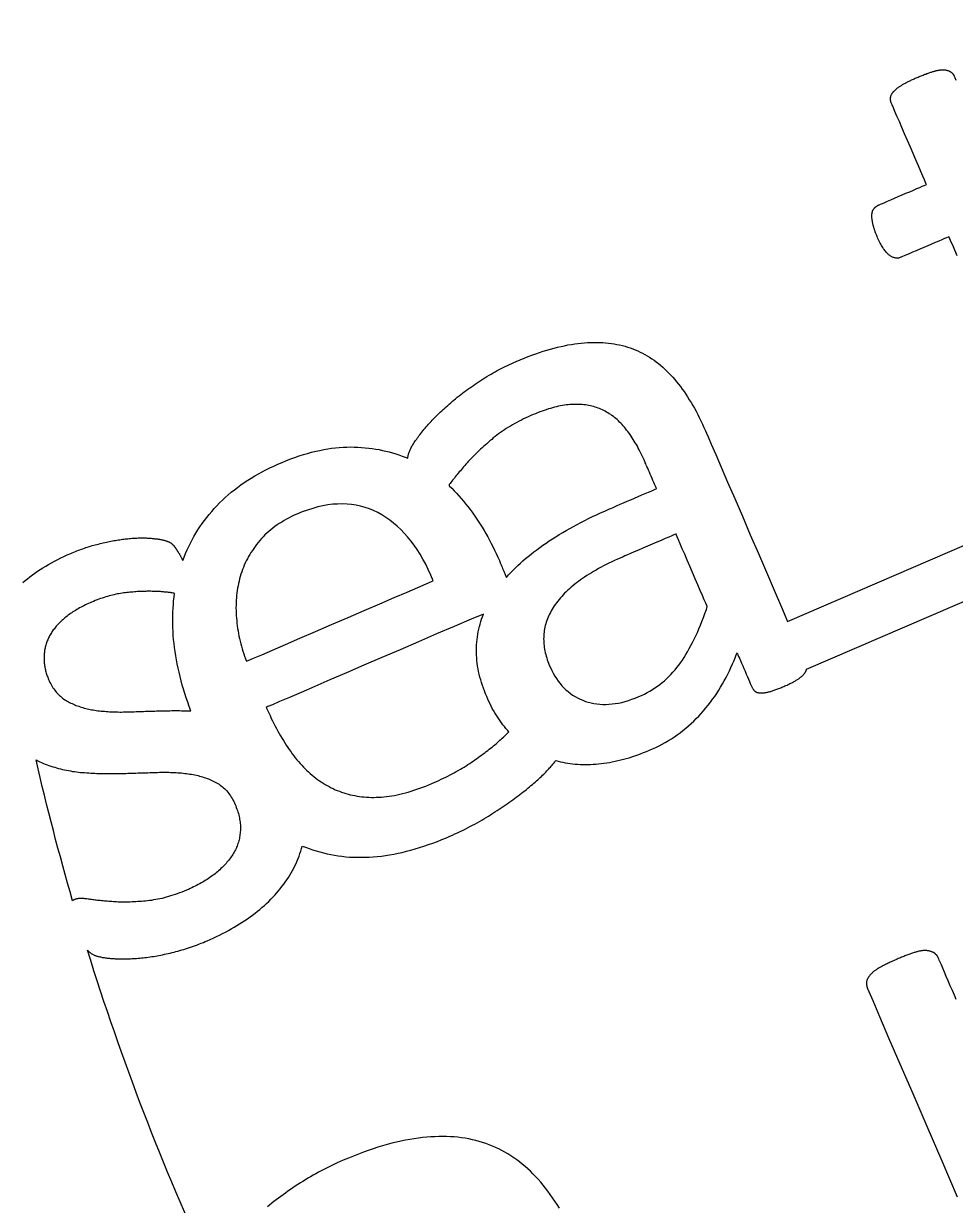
# Model space of a CAD drawing. Header units: millimetres. Extents: x 47 to 159, y 49 to 299.
# Drawn here: x 84.68 to 94.85, y 238.28 to 251.17 of the extents above; entities that cross this region are included whole.
import ezdxf

# ---------------------------------------------------------------- set-up
doc = ezdxf.new("R2010")
doc.units = ezdxf.units.MM

# ---------------------------------------------------------------- blocks, each defined once
blk = doc.blocks.new('angel 01')
for points in [[(-10.791, 249.609, 0.135734), (-52.014, 225.207, 0.13103), (-57.97, 215.669, 0.288509), (-57.025, 211.107, 0.16256), (-53.173, 209.4, 0.102544), (-42.01, 210.994, 0.114246), (-42.156, 197.425, 0.200233), (-30.308, 175.62, 0.04769), (-21.444, 171.117, 0.009521)], [(-35.942, 188.766, -0.032696), (-37.285, 192.26), (-37.282, 192.257), (-37.276, 192.251), (-37.27, 192.246), (-37.264, 192.24), (-37.257, 192.235), (-37.251, 192.231), (-37.245, 192.226), (-37.238, 192.222), (-37.232, 192.218), (-37.225, 192.214), (-37.218, 192.211), (-37.212, 192.207), (-37.205, 192.205), (-37.198, 192.202), (-37.191, 192.199), (-37.184, 192.197), (-37.176, 192.195), (-37.169, 192.193), (-37.16, 192.191), (-37.152, 192.189), (-37.143, 192.187), (-37.134, 192.185), (-37.124, 192.183), (-37.114, 192.181), (-37.104, 192.18), (-37.093, 192.178), (-37.082, 192.177), (-37.071, 192.175), (-37.059, 192.174), (-37.047, 192.173), (-37.035, 192.172), (-37.022, 192.171), (-37.009, 192.17), (-36.996, 192.169), (-36.982, 192.168), (-36.968, 192.167), (-36.954, 192.167), (-36.94, 192.166), (-36.925, 192.166), (-36.91, 192.166), (-36.895, 192.166), (-36.88, 192.166), (-36.864, 192.166), (-36.849, 192.167), (-36.833, 192.167), (-36.816, 192.168), (-36.8, 192.169), (-36.783, 192.17), (-36.766, 192.171), (-36.749, 192.172), (-36.731, 192.174), (-36.713, 192.175), (-36.695, 192.177), (-36.677, 192.179), (-36.659, 192.181), (-36.64, 192.183), (-36.622, 192.186), (-36.603, 192.188), (-36.584, 192.191), (-36.564, 192.194), (-36.545, 192.197), (-36.525, 192.201), (-36.506, 192.205), (-36.486, 192.208), (-36.466, 192.212), (-36.445, 192.217), (-36.425, 192.221), (-36.404, 192.225), (-36.384, 192.23), (-36.363, 192.235), (-36.341, 192.24), (-36.32, 192.246), (-36.299, 192.252), (-36.278, 192.257), (-36.257, 192.264), (-36.235, 192.27), (-36.214, 192.277), (-36.193, 192.283), (-36.172, 192.29), (-36.15, 192.298), (-36.129, 192.305), (-36.107, 192.313), (-36.086, 192.321), (-36.064, 192.329), (-36.043, 192.338), (-36.021, 192.346), (-36, 192.355), (-35.978, 192.364), (-35.948, 192.377), (-35.913, 192.393), (-35.879, 192.409), (-35.845, 192.425), (-35.812, 192.442), (-35.78, 192.458), (-35.748, 192.476), (-35.716, 192.493), (-35.686, 192.511), (-35.655, 192.529), (-35.625, 192.548), (-35.596, 192.566), (-35.567, 192.586), (-35.539, 192.605), (-35.511, 192.625), (-35.483, 192.645), (-35.457, 192.665), (-35.43, 192.686), (-35.405, 192.707), (-35.379, 192.729), (-35.355, 192.75), (-35.331, 192.772), (-35.308, 192.794), (-35.285, 192.817), (-35.263, 192.839), (-35.242, 192.862), (-35.221, 192.885), (-35.201, 192.909), (-35.181, 192.932), (-35.163, 192.956), (-35.144, 192.98), (-35.127, 193.005), (-35.11, 193.03), (-35.093, 193.054), (-35.078, 193.08), (-35.063, 193.105), (-35.048, 193.131), (-35.034, 193.157), (-35.021, 193.183), (-35.009, 193.209), (-34.997, 193.235), (-34.986, 193.262), (-34.976, 193.289), (-34.967, 193.316), (-34.958, 193.343), (-34.95, 193.37), (-34.942, 193.398), (-34.906, 193.384), (-34.867, 193.37), (-34.829, 193.356), (-34.79, 193.344), (-34.751, 193.333), (-34.711, 193.322), (-34.671, 193.313), (-34.631, 193.305), (-34.59, 193.297), (-34.55, 193.291), (-34.508, 193.286), (-34.467, 193.281), (-34.425, 193.278), (-34.383, 193.276), (-34.34, 193.275), (-34.297, 193.275), (-34.254, 193.275), (-34.21, 193.277), (-34.167, 193.28), (-34.122, 193.284), (-34.078, 193.289), (-34.033, 193.295), (-33.988, 193.302), (-33.942, 193.31), (-33.896, 193.319), (-33.85, 193.329), (-33.803, 193.341), (-33.756, 193.353), (-33.709, 193.366), (-33.661, 193.381), (-33.613, 193.396), (-33.565, 193.413), (-33.516, 193.43), (-33.467, 193.449), (-33.417, 193.468), (-33.368, 193.489), (-33.332, 193.504), (-33.303, 193.517), (-33.275, 193.53), (-33.247, 193.543), (-33.219, 193.556), (-33.192, 193.569), (-33.165, 193.582), (-33.138, 193.596), (-33.111, 193.61), (-33.085, 193.624), (-33.059, 193.638), (-33.033, 193.652), (-33.008, 193.666), (-32.983, 193.68), (-32.958, 193.695), (-32.934, 193.71), (-32.909, 193.725), (-32.885, 193.74), (-32.862, 193.755), (-32.838, 193.77), (-32.815, 193.785), (-32.793, 193.8), (-32.77, 193.815), (-32.748, 193.83), (-32.727, 193.845), (-32.705, 193.86), (-32.685, 193.874), (-32.664, 193.889), (-32.644, 193.903), (-32.624, 193.918), (-32.605, 193.932), (-32.586, 193.946), (-32.567, 193.96), (-32.548, 193.975), (-32.53, 193.988), (-32.513, 194.002), (-32.495, 194.016), (-32.479, 194.03), (-32.462, 194.043), (-32.446, 194.057), (-32.43, 194.07), (-32.415, 194.083), (-32.4, 194.096), (-32.385, 194.109), (-32.371, 194.122), (-32.357, 194.134), (-32.344, 194.146), (-32.331, 194.158), (-32.319, 194.17), (-32.306, 194.182), (-32.295, 194.194), (-32.283, 194.205), (-32.272, 194.217), (-32.262, 194.228), (-32.251, 194.239), (-32.242, 194.25), (-32.232, 194.26), (-32.223, 194.271), (-32.215, 194.28), (-32.207, 194.29), (-32.2, 194.299), (-32.193, 194.307), (-32.186, 194.315), (-32.18, 194.323), (-32.174, 194.33), (-32.149, 194.324), (-32.123, 194.317), (-32.097, 194.312), (-32.071, 194.307), (-32.044, 194.302), (-32.017, 194.299), (-31.99, 194.295), (-31.963, 194.293), (-31.936, 194.291), (-31.908, 194.289), (-31.88, 194.288), (-31.852, 194.288), (-31.823, 194.288), (-31.795, 194.289), (-31.766, 194.29), (-31.737, 194.292), (-31.707, 194.295), (-31.678, 194.298), (-31.648, 194.302), (-31.618, 194.306), (-31.588, 194.311), (-31.558, 194.317), (-31.527, 194.323), (-31.497, 194.33), (-31.466, 194.337), (-31.436, 194.345), (-31.405, 194.353), (-31.374, 194.362), (-31.343, 194.372), (-31.312, 194.382), (-31.28, 194.393), (-31.249, 194.405), (-31.217, 194.417), (-31.185, 194.43), (-31.153, 194.443), (-31.119, 194.458), (-31.083, 194.475), (-31.047, 194.492), (-31.013, 194.51), (-30.979, 194.529), (-30.945, 194.549), (-30.912, 194.569), (-30.88, 194.59), (-30.848, 194.612), (-30.817, 194.635), (-30.786, 194.659), (-30.756, 194.683), (-30.726, 194.708), (-30.697, 194.734), (-30.669, 194.761), (-30.641, 194.788), (-30.614, 194.816), (-30.587, 194.845), (-30.561, 194.875), (-30.536, 194.905), (-30.511, 194.936), (-30.487, 194.967), (-30.463, 194.999), (-30.44, 195.031), (-30.418, 195.064), (-30.396, 195.098), (-30.375, 195.132), (-30.355, 195.167), (-30.335, 195.202), (-30.316, 195.237), (-30.297, 195.274), (-30.279, 195.311), (-30.262, 195.348), (-30.245, 195.386), (-30.229, 195.424), (-30.214, 195.463), (-30.199, 195.503), (-30.196, 195.508), (-30.192, 195.5), (-30.186, 195.486), (-30.179, 195.468), (-30.169, 195.447), (-30.159, 195.422), (-30.147, 195.394), (-30.134, 195.365), (-30.121, 195.335), (-30.108, 195.305), (-30.095, 195.275), (-30.083, 195.246), (-30.071, 195.219), (-30.061, 195.194), (-30.052, 195.173), (-30.044, 195.156), (-30.039, 195.144), (-30.036, 195.137), (-30.035, 195.134), (-30.032, 195.129), (-30.03, 195.124), (-30.027, 195.119), (-30.024, 195.114), (-30.021, 195.11), (-30.018, 195.106), (-30.015, 195.102), (-30.012, 195.098), (-30.009, 195.095), (-30.005, 195.092), (-30.002, 195.089), (-29.998, 195.086), (-29.995, 195.083), (-29.991, 195.081), (-29.987, 195.079), (-29.983, 195.077), (-29.979, 195.075), (-29.974, 195.074), (-29.97, 195.073), (-29.965, 195.072), (-29.961, 195.071), (-29.956, 195.07), (-29.951, 195.069), (-29.945, 195.069), (-29.94, 195.069), (-29.934, 195.068), (-29.928, 195.068), (-29.922, 195.069), (-29.916, 195.069), (-29.91, 195.07), (-29.903, 195.07), (-29.897, 195.071), (-29.89, 195.072), (-29.883, 195.073), (-29.875, 195.075), (-29.868, 195.076), (-29.86, 195.078), (-29.852, 195.08), (-29.844, 195.082), (-29.836, 195.084), (-29.828, 195.086), (-29.819, 195.089), (-29.81, 195.092), (-29.801, 195.095), (-29.792, 195.098), (-29.782, 195.101), (-29.772, 195.105), (-29.762, 195.108), (-29.752, 195.112), (-29.741, 195.116), (-29.73, 195.121), (-29.719, 195.125), (-29.708, 195.13), (-29.697, 195.134), (-29.685, 195.139), (-29.673, 195.145), (-29.662, 195.15), (-29.65, 195.155), (-29.639, 195.16), (-29.629, 195.165), (-29.619, 195.17), (-29.609, 195.175), (-29.599, 195.179), (-29.59, 195.184), (-29.581, 195.189), (-29.573, 195.193), (-29.565, 195.198), (-29.557, 195.202), (-29.55, 195.207), (-29.543, 195.211), (-29.536, 195.215), (-29.53, 195.219), (-29.524, 195.223), (-29.518, 195.227), (-29.512, 195.232), (-29.507, 195.236), (-29.502, 195.24), (-29.497, 195.244), (-29.492, 195.248), (-29.488, 195.252), (-29.483, 195.256), (-29.479, 195.26), (-29.475, 195.265), (-29.471, 195.269), (-29.467, 195.273), (-29.464, 195.277), (-29.46, 195.281), (-29.457, 195.286), (-29.454, 195.29), (-29.451, 195.294), (-29.449, 195.298), (-29.446, 195.303), (-29.444, 195.307), (-29.442, 195.311), (-29.44, 195.316), (-29.439, 195.32), (-29.438, 195.325), (-29.437, 195.328), (-25.67, 196.951)]]:
    blk.add_lwpolyline(points, format="xyb")
for points in [[(-32.134, 189.447), (-32.159, 189.485), (-32.183, 189.523), (-32.209, 189.56), (-32.234, 189.596), (-32.26, 189.631), (-32.286, 189.665), (-32.313, 189.698), (-32.339, 189.73), (-32.367, 189.761), (-32.394, 189.791), (-32.423, 189.82), (-32.451, 189.848), (-32.48, 189.875), (-32.51, 189.901), (-32.54, 189.927), (-32.57, 189.951), (-32.601, 189.974), (-32.633, 189.996), (-32.665, 190.017), (-32.697, 190.037), (-32.73, 190.056), (-32.763, 190.075), (-32.797, 190.092), (-32.831, 190.108), (-32.866, 190.123), (-32.901, 190.138), (-32.936, 190.151), (-32.973, 190.163), (-33.009, 190.174), (-33.047, 190.184), (-33.085, 190.193), (-33.123, 190.201), (-33.162, 190.208), (-33.202, 190.214), (-33.242, 190.219), (-33.283, 190.223), (-33.324, 190.225), (-33.366, 190.227), (-33.408, 190.228), (-33.451, 190.228), (-33.495, 190.226), (-33.539, 190.224), (-33.583, 190.221), (-33.628, 190.216), (-33.674, 190.211), (-33.721, 190.204), (-33.768, 190.196), (-33.816, 190.187), (-33.864, 190.177), (-33.913, 190.166), (-33.963, 190.154), (-34.013, 190.14), (-34.064, 190.126), (-34.116, 190.11), (-34.168, 190.093), (-34.221, 190.075), (-34.274, 190.056), (-34.328, 190.036), (-34.383, 190.015), (-34.438, 189.992), (-34.495, 189.969), (-34.529, 189.954), (-34.559, 189.94), (-34.589, 189.926), (-34.619, 189.912), (-34.648, 189.898), (-34.678, 189.883), (-34.707, 189.868), (-34.736, 189.853), (-34.765, 189.838), (-34.794, 189.822), (-34.822, 189.806), (-34.85, 189.789), (-34.879, 189.773), (-34.907, 189.756), (-34.935, 189.738), (-34.962, 189.721), (-34.99, 189.703), (-35.017, 189.685), (-35.044, 189.666), (-35.071, 189.648), (-35.098, 189.63), (-35.124, 189.611), (-35.15, 189.592), (-35.175, 189.574), (-35.2, 189.555), (-35.225, 189.537), (-35.25, 189.518), (-35.274, 189.499), (-35.298, 189.48), (-35.321, 189.461)], [(-27.803, 191.722), (-27.824, 191.771), (-27.846, 191.822), (-27.868, 191.874), (-27.89, 191.925), (-27.912, 191.975), (-27.932, 192.022), (-27.95, 192.064), (-27.966, 192.101), (-27.979, 192.131), (-27.989, 192.153), (-27.994, 192.166), (-27.996, 192.17), (-27.998, 192.174), (-28, 192.179), (-28.002, 192.183), (-28.005, 192.187), (-28.007, 192.191), (-28.009, 192.195), (-28.012, 192.199), (-28.015, 192.202), (-28.017, 192.206), (-28.02, 192.209), (-28.023, 192.212), (-28.026, 192.215), (-28.029, 192.218), (-28.032, 192.221), (-28.035, 192.224), (-28.038, 192.227), (-28.042, 192.229), (-28.045, 192.231), (-28.049, 192.234), (-28.052, 192.236), (-28.056, 192.238), (-28.06, 192.24), (-28.064, 192.241), (-28.069, 192.243), (-28.073, 192.245), (-28.077, 192.246), (-28.082, 192.248), (-28.087, 192.249), (-28.092, 192.251), (-28.097, 192.252), (-28.102, 192.253), (-28.107, 192.254), (-28.112, 192.255), (-28.118, 192.255), (-28.124, 192.256), (-28.13, 192.257), (-28.136, 192.257), (-28.142, 192.257), (-28.148, 192.257), (-28.155, 192.257), (-28.161, 192.257), (-28.168, 192.256), (-28.175, 192.255), (-28.182, 192.255), (-28.19, 192.253), (-28.197, 192.252), (-28.205, 192.251), (-28.213, 192.249), (-28.221, 192.247), (-28.229, 192.245), (-28.237, 192.243), (-28.246, 192.24), (-28.254, 192.237), (-28.263, 192.235), (-28.273, 192.232), (-28.282, 192.229), (-28.292, 192.225), (-28.301, 192.222), (-28.311, 192.218), (-28.322, 192.215), (-28.332, 192.211), (-28.343, 192.207), (-28.354, 192.202), (-28.365, 192.198), (-28.376, 192.193), (-28.388, 192.189), (-28.4, 192.184), (-28.412, 192.179), (-28.424, 192.174), (-28.436, 192.169), (-28.449, 192.163), (-28.462, 192.157), (-28.475, 192.152), (-28.488, 192.146), (-28.5, 192.141), (-28.512, 192.135), (-28.524, 192.13), (-28.535, 192.125), (-28.546, 192.119), (-28.557, 192.114), (-28.567, 192.109), (-28.577, 192.104), (-28.587, 192.099), (-28.596, 192.095), (-28.606, 192.09), (-28.614, 192.085), (-28.623, 192.081), (-28.631, 192.076), (-28.639, 192.072), (-28.646, 192.067), (-28.654, 192.063), (-28.661, 192.059), (-28.668, 192.054), (-28.675, 192.05), (-28.682, 192.045), (-28.688, 192.04), (-28.694, 192.036), (-28.7, 192.031), (-28.706, 192.027), (-28.712, 192.022), (-28.717, 192.017), (-28.722, 192.012), (-28.727, 192.008), (-28.732, 192.003), (-28.736, 191.998), (-28.741, 191.993), (-28.745, 191.988), (-28.749, 191.983), (-28.752, 191.979), (-28.756, 191.974), (-28.759, 191.969), (-28.762, 191.965), (-28.765, 191.96), (-28.768, 191.956), (-28.77, 191.951), (-28.772, 191.947), (-28.775, 191.942), (-28.776, 191.938), (-28.778, 191.934), (-28.779, 191.929), (-28.781, 191.925), (-28.782, 191.921), (-28.782, 191.917), (-28.783, 191.913), (-28.783, 191.909), (-28.783, 191.905), (-28.784, 191.901), (-28.783, 191.897), (-28.783, 191.893), (-28.783, 191.889), (-28.783, 191.885), (-28.782, 191.88), (-28.781, 191.876), (-28.78, 191.872), (-28.78, 191.867), (-28.778, 191.863), (-28.777, 191.859), (-28.776, 191.854), (-28.774, 191.85), (-28.773, 191.845), (-28.771, 191.841), (-28.769, 191.836), (-28.759, 191.812), (-28.715, 191.711), (-28.641, 191.539), (-28.541, 191.306), (-28.418, 191.022), (-28.278, 190.697), (-28.124, 190.34), (-27.961, 189.961), (-27.793, 189.571)], [(-37.991, 196.273), (-37.966, 196.294), (-37.941, 196.315), (-37.914, 196.336), (-37.887, 196.356), (-37.859, 196.376), (-37.831, 196.396), (-37.802, 196.415), (-37.772, 196.434), (-37.741, 196.453), (-37.71, 196.471), (-37.678, 196.489), (-37.645, 196.507), (-37.611, 196.525), (-37.577, 196.542), (-37.542, 196.558), (-37.506, 196.575), (-37.469, 196.591), (-37.451, 196.599), (-37.435, 196.606), (-37.418, 196.612), (-37.402, 196.619), (-37.385, 196.625), (-37.369, 196.631), (-37.352, 196.637), (-37.336, 196.643), (-37.319, 196.649), (-37.302, 196.655), (-37.285, 196.66), (-37.268, 196.665), (-37.251, 196.671), (-37.234, 196.676), (-37.217, 196.681), (-37.2, 196.685), (-37.182, 196.69), (-37.165, 196.694), (-37.148, 196.699), (-37.13, 196.703), (-37.113, 196.707), (-37.096, 196.711), (-37.079, 196.714), (-37.063, 196.718), (-37.046, 196.721), (-37.03, 196.725), (-37.013, 196.728), (-36.997, 196.731), (-36.981, 196.733), (-36.965, 196.736), (-36.95, 196.739), (-36.934, 196.741), (-36.919, 196.743), (-36.903, 196.745), (-36.888, 196.747), (-36.873, 196.749), (-36.858, 196.751), (-36.844, 196.752), (-36.829, 196.754), (-36.815, 196.755), (-36.801, 196.756), (-36.787, 196.757), (-36.773, 196.758), (-36.759, 196.758), (-36.746, 196.759), (-36.733, 196.76), (-36.72, 196.76), (-36.707, 196.76), (-36.694, 196.76), (-36.682, 196.76), (-36.67, 196.76), (-36.658, 196.76), (-36.646, 196.76), (-36.634, 196.759), (-36.623, 196.758), (-36.612, 196.758), (-36.601, 196.757), (-36.59, 196.756), (-36.58, 196.755), (-36.569, 196.754), (-36.559, 196.753), (-36.55, 196.752), (-36.541, 196.751), (-36.531, 196.75), (-36.523, 196.749), (-36.514, 196.748), (-36.506, 196.746), (-36.498, 196.745), (-36.49, 196.744), (-36.483, 196.742), (-36.475, 196.741), (-36.468, 196.739), (-36.462, 196.738), (-36.455, 196.736), (-36.449, 196.735), (-36.443, 196.733), (-36.438, 196.732), (-36.432, 196.73), (-36.427, 196.728), (-36.422, 196.726), (-36.417, 196.725), (-36.412, 196.723), (-36.407, 196.721), (-36.403, 196.719), (-36.399, 196.718), (-36.395, 196.716), (-36.391, 196.714), (-36.387, 196.712), (-36.384, 196.71), (-36.38, 196.708), (-36.377, 196.706), (-36.374, 196.704), (-36.372, 196.702), (-36.369, 196.7), (-36.366, 196.698), (-36.364, 196.695), (-36.361, 196.693), (-36.358, 196.691), (-36.356, 196.688), (-36.353, 196.686), (-36.351, 196.683), (-36.349, 196.681), (-36.346, 196.678), (-36.344, 196.676), (-36.341, 196.673), (-36.339, 196.67), (-36.337, 196.667), (-36.335, 196.664), (-36.332, 196.661), (-36.33, 196.658), (-36.328, 196.655), (-36.326, 196.652), (-36.324, 196.649), (-36.322, 196.645), (-36.319, 196.642), (-36.317, 196.639), (-36.315, 196.635), (-36.312, 196.631), (-36.31, 196.627), (-36.307, 196.624), (-36.305, 196.62), (-36.302, 196.616), (-36.3, 196.612), (-36.297, 196.607), (-36.294, 196.603), (-36.292, 196.599), (-36.289, 196.594), (-36.286, 196.59), (-36.283, 196.585), (-36.281, 196.58), (-36.278, 196.575), (-36.275, 196.57), (-36.272, 196.565), (-36.269, 196.56), (-36.266, 196.555), (-36.263, 196.549), (-36.26, 196.543), (-36.257, 196.537), (-36.255, 196.531), (-36.252, 196.525), (-36.249, 196.519), (-36.246, 196.513), (-36.231, 196.552), (-36.215, 196.59), (-36.199, 196.629), (-36.181, 196.666), (-36.163, 196.703), (-36.144, 196.74), (-36.123, 196.776), (-36.102, 196.812), (-36.081, 196.847), (-36.058, 196.882), (-36.034, 196.916), (-36.009, 196.95), (-35.984, 196.983), (-35.958, 197.016), (-35.93, 197.048), (-35.902, 197.08), (-35.873, 197.111), (-35.843, 197.142), (-35.813, 197.172), (-35.781, 197.201), (-35.749, 197.23), (-35.716, 197.258), (-35.681, 197.286), (-35.647, 197.312), (-35.611, 197.339), (-35.574, 197.364), (-35.537, 197.389), (-35.499, 197.413), (-35.46, 197.437), (-35.42, 197.46), (-35.379, 197.482), (-35.338, 197.504), (-35.296, 197.525), (-35.252, 197.545), (-35.208, 197.565), (-35.162, 197.585), (-35.114, 197.604), (-35.067, 197.622), (-35.021, 197.639), (-34.975, 197.655), (-34.929, 197.669), (-34.884, 197.683), (-34.839, 197.695), (-34.795, 197.706), (-34.751, 197.716), (-34.707, 197.725), (-34.664, 197.732), (-34.621, 197.739), (-34.579, 197.744), (-34.537, 197.748), (-34.495, 197.751), (-34.454, 197.752), (-34.414, 197.753), (-34.373, 197.752), (-34.333, 197.751), (-34.294, 197.748), (-34.255, 197.745), (-34.216, 197.741), (-34.178, 197.736), (-34.14, 197.73), (-34.102, 197.724), (-34.065, 197.716), (-34.029, 197.708), (-33.992, 197.699), (-33.956, 197.689), (-33.921, 197.678), (-33.886, 197.666), (-33.851, 197.653), (-33.817, 197.64), (-33.79, 197.63), (-33.789, 197.638), (-33.788, 197.646), (-33.786, 197.654), (-33.785, 197.662), (-33.783, 197.67), (-33.78, 197.678), (-33.778, 197.687), (-33.775, 197.695), (-33.772, 197.703), (-33.768, 197.712), (-33.764, 197.72), (-33.76, 197.729), (-33.756, 197.738), (-33.751, 197.748), (-33.745, 197.758), (-33.74, 197.768), (-33.733, 197.778), (-33.727, 197.789), (-33.719, 197.8), (-33.712, 197.812), (-33.704, 197.824), (-33.695, 197.836), (-33.687, 197.848), (-33.677, 197.861), (-33.668, 197.874), (-33.657, 197.887), (-33.647, 197.901), (-33.636, 197.915), (-33.624, 197.929), (-33.613, 197.943), (-33.601, 197.958), (-33.588, 197.972), (-33.576, 197.986), (-33.563, 198.001), (-33.55, 198.015), (-33.536, 198.03), (-33.523, 198.044), (-33.509, 198.059), (-33.495, 198.074), (-33.48, 198.088), (-33.465, 198.103), (-33.45, 198.118), (-33.435, 198.132), (-33.419, 198.147), (-33.403, 198.162), (-33.387, 198.177), (-33.371, 198.192), (-33.354, 198.207), (-33.337, 198.221), (-33.32, 198.236), (-33.303, 198.251), (-33.285, 198.266), (-33.267, 198.28), (-33.249, 198.295), (-33.23, 198.31), (-33.212, 198.324), (-33.193, 198.339), (-33.173, 198.353), (-33.154, 198.368), (-33.134, 198.382), (-33.114, 198.397), (-33.094, 198.411), (-33.074, 198.425), (-33.053, 198.439), (-33.032, 198.454), (-33.011, 198.468), (-32.99, 198.482), (-32.968, 198.496), (-32.947, 198.509), (-32.925, 198.522), (-32.903, 198.535), (-32.881, 198.548), (-32.859, 198.561), (-32.837, 198.573), (-32.815, 198.586), (-32.793, 198.597), (-32.77, 198.609), (-32.747, 198.621), (-32.725, 198.632), (-32.702, 198.643), (-32.679, 198.654), (-32.655, 198.665), (-32.632, 198.675), (-32.605, 198.687), (-32.562, 198.705), (-32.519, 198.722), (-32.477, 198.739), (-32.435, 198.755), (-32.393, 198.77), (-32.352, 198.784), (-32.312, 198.797), (-32.271, 198.809), (-32.232, 198.821), (-32.193, 198.831), (-32.154, 198.841), (-32.116, 198.85), (-32.078, 198.858), (-32.041, 198.866), (-32.004, 198.872), (-31.968, 198.878), (-31.932, 198.883), (-31.897, 198.887), (-31.862, 198.89), (-31.828, 198.892), (-31.794, 198.893), (-31.76, 198.894), (-31.727, 198.894), (-31.694, 198.893), (-31.662, 198.892), (-31.63, 198.89), (-31.598, 198.886), (-31.567, 198.883), (-31.537, 198.878), (-31.507, 198.872), (-31.477, 198.866), (-31.447, 198.859), (-31.418, 198.852), (-31.39, 198.843), (-31.362, 198.834), (-31.334, 198.824), (-31.307, 198.813), (-31.28, 198.801), (-31.253, 198.789), (-31.227, 198.776), (-31.201, 198.762), (-31.176, 198.747), (-31.151, 198.732), (-31.126, 198.716), (-31.101, 198.699), (-31.077, 198.681), (-31.053, 198.663), (-31.03, 198.644), (-31.007, 198.624), (-30.984, 198.603), (-30.962, 198.582), (-30.94, 198.56), (-30.918, 198.537), (-30.896, 198.514), (-30.875, 198.489), (-30.855, 198.464), (-30.834, 198.439), (-30.814, 198.412), (-30.794, 198.385), (-30.774, 198.357), (-30.755, 198.329), (-30.736, 198.299), (-30.717, 198.269), (-30.698, 198.239), (-30.679, 198.207), (-30.661, 198.175), (-30.643, 198.142), (-30.625, 198.108), (-30.608, 198.074), (-30.59, 198.039), (-30.573, 198.003), (-30.557, 197.967), (-30.54, 197.93), (-30.529, 197.905), (-30.511, 197.863), (-30.477, 197.784), (-30.429, 197.672), (-30.369, 197.533), (-30.299, 197.37), (-30.221, 197.19), (-30.138, 196.997), (-30.051, 196.795), (-29.963, 196.59), (-29.875, 196.387), (-29.79, 196.189), (-29.71, 196.003), (-29.644, 195.849), (-26.522, 197.194)], [(-27.793, 199.838), (-27.835, 199.936), (-27.865, 200.006), (-27.881, 200.043), (-27.885, 200.048), (-27.893, 200.044), (-27.91, 200.037), (-27.933, 200.027), (-27.962, 200.015), (-27.995, 200), (-28.033, 199.984), (-28.073, 199.967), (-28.115, 199.949), (-28.158, 199.93), (-28.2, 199.912), (-28.241, 199.894), (-28.28, 199.878), (-28.316, 199.862), (-28.347, 199.849), (-28.372, 199.838), (-28.391, 199.83), (-28.403, 199.825), (-28.408, 199.823), (-28.414, 199.82), (-28.421, 199.818), (-28.428, 199.816), (-28.435, 199.815), (-28.442, 199.814), (-28.449, 199.814), (-28.456, 199.814), (-28.463, 199.814), (-28.47, 199.816), (-28.477, 199.817), (-28.484, 199.819), (-28.491, 199.821), (-28.498, 199.824), (-28.505, 199.828), (-28.512, 199.831), (-28.519, 199.836), (-28.526, 199.84), (-28.533, 199.845), (-28.541, 199.851), (-28.548, 199.857), (-28.555, 199.864), (-28.562, 199.872), (-28.569, 199.88), (-28.576, 199.888), (-28.584, 199.897), (-28.591, 199.907), (-28.598, 199.917), (-28.605, 199.928), (-28.612, 199.94), (-28.619, 199.952), (-28.626, 199.965), (-28.633, 199.978), (-28.64, 199.992), (-28.647, 200.006), (-28.654, 200.022), (-28.661, 200.037), (-28.667, 200.05), (-28.671, 200.059), (-28.674, 200.067), (-28.677, 200.075), (-28.681, 200.083), (-28.684, 200.091), (-28.687, 200.099), (-28.69, 200.107), (-28.692, 200.115), (-28.695, 200.122), (-28.697, 200.13), (-28.7, 200.137), (-28.702, 200.144), (-28.704, 200.151), (-28.706, 200.158), (-28.708, 200.165), (-28.709, 200.171), (-28.711, 200.178), (-28.712, 200.184), (-28.714, 200.191), (-28.715, 200.197), (-28.716, 200.203), (-28.717, 200.209), (-28.718, 200.215), (-28.719, 200.221), (-28.72, 200.226), (-28.721, 200.232), (-28.722, 200.238), (-28.722, 200.243), (-28.723, 200.249), (-28.723, 200.254), (-28.723, 200.259), (-28.724, 200.264), (-28.724, 200.269), (-28.724, 200.274), (-28.724, 200.279), (-28.724, 200.284), (-28.724, 200.288), (-28.723, 200.293), (-28.723, 200.297), (-28.722, 200.301), (-28.722, 200.305), (-28.721, 200.31), (-28.72, 200.314), (-28.719, 200.318), (-28.718, 200.321), (-28.717, 200.325), (-28.716, 200.329), (-28.714, 200.332), (-28.713, 200.336), (-28.711, 200.339), (-28.709, 200.342), (-28.707, 200.346), (-28.705, 200.349), (-28.703, 200.352), (-28.701, 200.354), (-28.699, 200.357), (-28.696, 200.36), (-28.694, 200.363), (-28.691, 200.365), (-28.689, 200.368), (-28.686, 200.37), (-28.683, 200.372), (-28.68, 200.375), (-28.677, 200.377), (-28.674, 200.379), (-28.671, 200.381), (-28.668, 200.383), (-28.665, 200.385), (-28.662, 200.387), (-28.658, 200.389), (-28.655, 200.391), (-28.651, 200.392), (-28.648, 200.394), (-28.643, 200.396), (-28.63, 200.401), (-28.61, 200.41), (-28.584, 200.421), (-28.552, 200.435), (-28.517, 200.45), (-28.478, 200.467), (-28.437, 200.485), (-28.395, 200.503), (-28.352, 200.521), (-28.311, 200.539), (-28.271, 200.556), (-28.234, 200.572), (-28.202, 200.586), (-28.174, 200.598), (-28.152, 200.608), (-28.136, 200.614), (-28.129, 200.617), (-28.13, 200.621), (-28.138, 200.638), (-28.151, 200.669), (-28.169, 200.71), (-28.19, 200.761), (-28.216, 200.82), (-28.244, 200.885), (-28.273, 200.954), (-28.304, 201.025), (-28.336, 201.098), (-28.367, 201.17), (-28.396, 201.239), (-28.424, 201.304), (-28.45, 201.362), (-28.472, 201.413), (-28.489, 201.455), (-28.502, 201.485), (-28.51, 201.503), (-28.512, 201.507), (-28.513, 201.51), (-28.514, 201.514), (-28.516, 201.517), (-28.517, 201.52), (-28.517, 201.523), (-28.518, 201.526), (-28.519, 201.53), (-28.52, 201.533), (-28.52, 201.536), (-28.52, 201.54), (-28.521, 201.543), (-28.521, 201.546), (-28.521, 201.549), (-28.521, 201.553), (-28.521, 201.556), (-28.521, 201.56), (-28.521, 201.563), (-28.52, 201.566), (-28.52, 201.57), (-28.519, 201.573), (-28.518, 201.577), (-28.517, 201.58), (-28.516, 201.584), (-28.515, 201.587), (-28.513, 201.591), (-28.512, 201.594), (-28.51, 201.598), (-28.508, 201.602), (-28.506, 201.605), (-28.504, 201.609), (-28.501, 201.613), (-28.499, 201.616), (-28.496, 201.62), (-28.493, 201.624), (-28.49, 201.628), (-28.486, 201.632), (-28.483, 201.636), (-28.479, 201.639), (-28.475, 201.643), (-28.471, 201.647), (-28.467, 201.651), (-28.463, 201.655), (-28.458, 201.659), (-28.454, 201.663), (-28.449, 201.667), (-28.443, 201.671), (-28.438, 201.675), (-28.433, 201.679), (-28.427, 201.683), (-28.421, 201.687), (-28.415, 201.691), (-28.409, 201.695), (-28.402, 201.699), (-28.396, 201.703), (-28.389, 201.707), (-28.382, 201.711), (-28.375, 201.715), (-28.367, 201.719), (-28.359, 201.723), (-28.352, 201.728), (-28.343, 201.732), (-28.335, 201.736), (-28.327, 201.74), (-28.318, 201.745), (-28.309, 201.749), (-28.3, 201.754), (-28.29, 201.758), (-28.281, 201.762), (-28.271, 201.767), (-28.261, 201.772), (-28.25, 201.776), (-28.24, 201.781), (-28.229, 201.785), (-28.218, 201.79), (-28.207, 201.795), (-28.196, 201.799), (-28.185, 201.804), (-28.175, 201.808), (-28.165, 201.812), (-28.155, 201.816), (-28.145, 201.82), (-28.135, 201.823), (-28.126, 201.827), (-28.117, 201.83), (-28.108, 201.834), (-28.099, 201.837), (-28.09, 201.84), (-28.082, 201.842), (-28.074, 201.845), (-28.065, 201.847), (-28.058, 201.85), (-28.05, 201.852), (-28.043, 201.854), (-28.035, 201.856), (-28.028, 201.858), (-28.021, 201.86), (-28.014, 201.861), (-28.007, 201.862), (-28.001, 201.864), (-27.994, 201.865), (-27.988, 201.866), (-27.982, 201.867), (-27.976, 201.867), (-27.97, 201.868), (-27.964, 201.868), (-27.959, 201.869), (-27.953, 201.869), (-27.948, 201.869), (-27.943, 201.869), (-27.938, 201.868), (-27.933, 201.868), (-27.928, 201.868), (-27.924, 201.867), (-27.919, 201.867), (-27.915, 201.866), (-27.91, 201.865), (-27.906, 201.864), (-27.902, 201.863), (-27.898, 201.862), (-27.894, 201.861), (-27.89, 201.86), (-27.886, 201.858), (-27.883, 201.857), (-27.879, 201.855), (-27.876, 201.854), (-27.873, 201.852), (-27.87, 201.85), (-27.867, 201.848), (-27.864, 201.846), (-27.861, 201.844), (-27.858, 201.842), (-27.855, 201.84), (-27.853, 201.838), (-27.85, 201.836), (-27.848, 201.833), (-27.845, 201.831), (-27.843, 201.828), (-27.841, 201.826), (-27.839, 201.823), (-27.837, 201.82), (-27.835, 201.818), (-27.833, 201.815), (-27.832, 201.812), (-27.83, 201.809), (-27.828, 201.806), (-27.827, 201.803), (-27.825, 201.799), (-27.819, 201.784), (-27.807, 201.756)]]:
    blk.add_lwpolyline(points)
for points in [[(-32.713, 196.33), (-32.69, 196.356), (-32.666, 196.382), (-32.641, 196.408), (-32.615, 196.433), (-32.589, 196.459), (-32.561, 196.484), (-32.533, 196.509), (-32.504, 196.534), (-32.475, 196.559), (-32.444, 196.584), (-32.413, 196.608), (-32.381, 196.632), (-32.348, 196.657), (-32.314, 196.681), (-32.28, 196.704), (-32.245, 196.728), (-32.209, 196.751), (-32.173, 196.774), (-32.136, 196.797), (-32.098, 196.82), (-32.06, 196.842), (-32.021, 196.864), (-31.981, 196.886), (-31.941, 196.908), (-31.9, 196.929), (-31.858, 196.951), (-31.816, 196.972), (-31.773, 196.993), (-31.729, 197.013), (-31.685, 197.034), (-31.64, 197.054), (-31.594, 197.074), (-31.587, 197.077), (-31.575, 197.082), (-31.557, 197.09), (-31.533, 197.1), (-31.504, 197.113), (-31.471, 197.127), (-31.434, 197.143), (-31.395, 197.16), (-31.355, 197.177), (-31.314, 197.195), (-31.274, 197.212), (-31.234, 197.229), (-31.198, 197.245), (-31.164, 197.259), (-31.134, 197.272), (-31.11, 197.283), (-31.091, 197.291), (-31.079, 197.296), (-31.075, 197.298), (-31.076, 197.3), (-31.079, 197.307), (-31.084, 197.317), (-31.09, 197.331), (-31.097, 197.348), (-31.105, 197.367), (-31.114, 197.388), (-31.123, 197.41), (-31.133, 197.433), (-31.143, 197.456), (-31.153, 197.478), (-31.162, 197.5), (-31.171, 197.521), (-31.179, 197.54), (-31.187, 197.556), (-31.192, 197.57), (-31.197, 197.58), (-31.2, 197.586), (-31.201, 197.591), (-31.211, 197.613), (-31.221, 197.635), (-31.231, 197.657), (-31.242, 197.679), (-31.252, 197.7), (-31.263, 197.72), (-31.274, 197.741), (-31.284, 197.761), (-31.295, 197.78), (-31.307, 197.799), (-31.318, 197.818), (-31.329, 197.836), (-31.341, 197.854), (-31.353, 197.872), (-31.364, 197.889), (-31.376, 197.906), (-31.388, 197.922), (-31.401, 197.938), (-31.413, 197.954), (-31.425, 197.969), (-31.438, 197.984), (-31.451, 197.998), (-31.464, 198.012), (-31.477, 198.025), (-31.491, 198.038), (-31.504, 198.051), (-31.518, 198.063), (-31.532, 198.074), (-31.546, 198.085), (-31.561, 198.096), (-31.575, 198.106), (-31.59, 198.116), (-31.605, 198.125), (-31.62, 198.134), (-31.635, 198.143), (-31.65, 198.151), (-31.666, 198.158), (-31.681, 198.165), (-31.697, 198.172), (-31.713, 198.178), (-31.73, 198.184), (-31.746, 198.189), (-31.763, 198.194), (-31.78, 198.199), (-31.797, 198.203), (-31.815, 198.206), (-31.832, 198.209), (-31.85, 198.212), (-31.868, 198.214), (-31.886, 198.216), (-31.905, 198.217), (-31.923, 198.218), (-31.942, 198.218), (-31.961, 198.218), (-31.981, 198.218), (-32, 198.217), (-32.02, 198.215), (-32.04, 198.213), (-32.06, 198.211), (-32.08, 198.208), (-32.101, 198.205), (-32.122, 198.201), (-32.144, 198.197), (-32.165, 198.192), (-32.187, 198.187), (-32.209, 198.181), (-32.232, 198.174), (-32.254, 198.168), (-32.278, 198.16), (-32.301, 198.152), (-32.324, 198.144), (-32.348, 198.135), (-32.373, 198.126), (-32.397, 198.116), (-32.422, 198.106), (-32.448, 198.095), (-32.474, 198.083), (-32.5, 198.071), (-32.525, 198.059), (-32.55, 198.047), (-32.575, 198.034), (-32.599, 198.021), (-32.623, 198.008), (-32.646, 197.995), (-32.669, 197.981), (-32.692, 197.968), (-32.714, 197.954), (-32.735, 197.94), (-32.757, 197.926), (-32.777, 197.911), (-32.798, 197.896), (-32.817, 197.881), (-32.837, 197.866), (-32.856, 197.851), (-32.874, 197.835), (-32.893, 197.82), (-32.91, 197.804), (-32.928, 197.789), (-32.945, 197.774), (-32.962, 197.758), (-32.979, 197.743), (-32.995, 197.728), (-33.011, 197.713), (-33.027, 197.698), (-33.043, 197.683), (-33.058, 197.668), (-33.073, 197.653), (-33.087, 197.638), (-33.101, 197.623), (-33.115, 197.608), (-33.129, 197.594), (-33.142, 197.579), (-33.155, 197.564), (-33.168, 197.55), (-33.18, 197.535), (-33.192, 197.521), (-33.204, 197.507), (-33.216, 197.493), (-33.228, 197.48), (-33.239, 197.466), (-33.25, 197.453), (-33.26, 197.44), (-33.271, 197.427), (-33.281, 197.414), (-33.291, 197.402), (-33.301, 197.39), (-33.31, 197.378), (-33.319, 197.366), (-33.328, 197.354), (-33.337, 197.342), (-33.337, 197.328), (-33.31, 197.302), (-33.284, 197.276), (-33.258, 197.249), (-33.232, 197.221), (-33.207, 197.192), (-33.182, 197.163), (-33.158, 197.133), (-33.134, 197.103), (-33.11, 197.072), (-33.087, 197.04), (-33.064, 197.009), (-33.042, 196.976), (-33.02, 196.944), (-32.999, 196.91), (-32.978, 196.877), (-32.957, 196.842), (-32.937, 196.808), (-32.917, 196.773), (-32.898, 196.737), (-32.879, 196.701), (-32.86, 196.665), (-32.842, 196.628), (-32.824, 196.59), (-32.807, 196.552), (-32.79, 196.514), (-32.788, 196.509), (-32.786, 196.505), (-32.784, 196.499), (-32.78, 196.49), (-32.776, 196.48), (-32.771, 196.468), (-32.766, 196.456), (-32.76, 196.442), (-32.754, 196.428), (-32.748, 196.413), (-32.742, 196.399), (-32.737, 196.386), (-32.731, 196.373), (-32.726, 196.361), (-32.722, 196.35), (-32.719, 196.342), (-32.716, 196.335), (-32.714, 196.331)], [(-33.512, 196.292), (-33.538, 196.355), (-33.566, 196.416), (-33.594, 196.474), (-33.624, 196.53), (-33.655, 196.583), (-33.688, 196.634), (-33.721, 196.683), (-33.755, 196.729), (-33.791, 196.772), (-33.828, 196.814), (-33.866, 196.853), (-33.905, 196.889), (-33.945, 196.923), (-33.986, 196.955), (-34.029, 196.984), (-34.072, 197.011), (-34.117, 197.036), (-34.163, 197.058), (-34.209, 197.077), (-34.256, 197.093), (-34.304, 197.107), (-34.353, 197.117), (-34.403, 197.125), (-34.453, 197.129), (-34.504, 197.131), (-34.556, 197.13), (-34.609, 197.127), (-34.662, 197.12), (-34.716, 197.11), (-34.771, 197.098), (-34.827, 197.083), (-34.884, 197.065), (-34.941, 197.044), (-34.999, 197.02), (-35.029, 197.007), (-35.058, 196.993), (-35.086, 196.979), (-35.113, 196.965), (-35.14, 196.95), (-35.166, 196.934), (-35.192, 196.918), (-35.216, 196.902), (-35.24, 196.885), (-35.263, 196.867), (-35.286, 196.849), (-35.307, 196.831), (-35.328, 196.812), (-35.349, 196.793), (-35.368, 196.773), (-35.387, 196.753), (-35.405, 196.732), (-35.423, 196.711), (-35.439, 196.69), (-35.456, 196.668), (-35.471, 196.646), (-35.486, 196.624), (-35.501, 196.602), (-35.514, 196.579), (-35.527, 196.556), (-35.54, 196.533), (-35.552, 196.51), (-35.563, 196.487), (-35.574, 196.463), (-35.584, 196.439), (-35.593, 196.414), (-35.602, 196.39), (-35.61, 196.365), (-35.618, 196.34), (-35.625, 196.315), (-35.631, 196.29), (-35.637, 196.264), (-35.642, 196.238), (-35.647, 196.212), (-35.651, 196.186), (-35.655, 196.16), (-35.658, 196.133), (-35.66, 196.106), (-35.662, 196.08), (-35.664, 196.052), (-35.664, 196.025), (-35.665, 195.998), (-35.664, 195.97), (-35.663, 195.942), (-35.662, 195.914), (-35.66, 195.886), (-35.657, 195.858), (-35.654, 195.83), (-35.651, 195.802), (-35.647, 195.773), (-35.642, 195.745), (-35.638, 195.718), (-35.632, 195.69), (-35.626, 195.662), (-35.62, 195.634), (-35.613, 195.606), (-35.605, 195.579), (-35.597, 195.551), (-35.589, 195.524), (-35.58, 195.496), (-35.571, 195.469), (-35.561, 195.441), (-35.551, 195.414), (-35.53, 195.423), (-35.473, 195.448), (-35.383, 195.486), (-35.265, 195.537), (-35.125, 195.597), (-34.968, 195.665), (-34.798, 195.738), (-34.621, 195.814), (-34.441, 195.892), (-34.264, 195.968), (-34.094, 196.041), (-33.937, 196.109), (-33.797, 196.169), (-33.68, 196.22), (-33.59, 196.259), (-33.532, 196.284)], [(-30.862, 196.804), (-30.868, 196.801), (-30.884, 196.794), (-30.909, 196.783), (-30.942, 196.769), (-30.981, 196.753), (-31.025, 196.734), (-31.072, 196.713), (-31.122, 196.692), (-31.173, 196.67), (-31.223, 196.648), (-31.271, 196.627), (-31.317, 196.608), (-31.357, 196.59), (-31.392, 196.575), (-31.419, 196.564), (-31.438, 196.555), (-31.447, 196.552), (-31.47, 196.541), (-31.502, 196.527), (-31.534, 196.513), (-31.564, 196.499), (-31.594, 196.484), (-31.623, 196.469), (-31.652, 196.455), (-31.68, 196.44), (-31.708, 196.425), (-31.734, 196.41), (-31.761, 196.395), (-31.786, 196.38), (-31.811, 196.364), (-31.835, 196.349), (-31.859, 196.333), (-31.882, 196.318), (-31.904, 196.302), (-31.926, 196.286), (-31.947, 196.27), (-31.967, 196.254), (-31.987, 196.238), (-32.006, 196.222), (-32.025, 196.205), (-32.043, 196.189), (-32.061, 196.172), (-32.078, 196.156), (-32.094, 196.139), (-32.109, 196.122), (-32.124, 196.105), (-32.139, 196.088), (-32.153, 196.071), (-32.166, 196.053), (-32.179, 196.036), (-32.191, 196.019), (-32.202, 196.001), (-32.213, 195.983), (-32.223, 195.966), (-32.233, 195.948), (-32.242, 195.93), (-32.25, 195.912), (-32.258, 195.894), (-32.266, 195.877), (-32.272, 195.859), (-32.278, 195.841), (-32.284, 195.823), (-32.289, 195.805), (-32.293, 195.786), (-32.297, 195.768), (-32.3, 195.75), (-32.302, 195.732), (-32.304, 195.714), (-32.306, 195.696), (-32.306, 195.677), (-32.307, 195.659), (-32.306, 195.64), (-32.305, 195.622), (-32.304, 195.603), (-32.302, 195.584), (-32.3, 195.565), (-32.297, 195.546), (-32.293, 195.527), (-32.289, 195.508), (-32.284, 195.489), (-32.279, 195.47), (-32.273, 195.451), (-32.267, 195.431), (-32.26, 195.412), (-32.253, 195.392), (-32.245, 195.373), (-32.233, 195.346), (-32.218, 195.314), (-32.201, 195.283), (-32.184, 195.253), (-32.166, 195.225), (-32.147, 195.198), (-32.128, 195.172), (-32.107, 195.148), (-32.085, 195.125), (-32.063, 195.103), (-32.039, 195.083), (-32.015, 195.064), (-31.99, 195.046), (-31.964, 195.03), (-31.937, 195.015), (-31.909, 195.001), (-31.88, 194.989), (-31.85, 194.977), (-31.82, 194.968), (-31.789, 194.96), (-31.758, 194.953), (-31.726, 194.948), (-31.694, 194.945), (-31.661, 194.943), (-31.628, 194.943), (-31.594, 194.945), (-31.56, 194.948), (-31.525, 194.952), (-31.49, 194.958), (-31.454, 194.966), (-31.418, 194.975), (-31.382, 194.986), (-31.345, 194.999), (-31.307, 195.013), (-31.269, 195.028), (-31.237, 195.042), (-31.207, 195.057), (-31.177, 195.072), (-31.148, 195.088), (-31.12, 195.105), (-31.092, 195.123), (-31.065, 195.142), (-31.039, 195.161), (-31.013, 195.181), (-30.988, 195.202), (-30.964, 195.224), (-30.94, 195.247), (-30.917, 195.27), (-30.895, 195.294), (-30.873, 195.319), (-30.852, 195.345), (-30.831, 195.372), (-30.812, 195.399), (-30.792, 195.428), (-30.773, 195.457), (-30.754, 195.488), (-30.735, 195.519), (-30.717, 195.552), (-30.699, 195.585), (-30.681, 195.62), (-30.663, 195.656), (-30.646, 195.693), (-30.628, 195.73), (-30.612, 195.769), (-30.595, 195.809), (-30.579, 195.85), (-30.563, 195.892), (-30.547, 195.935), (-30.531, 195.979), (-30.521, 196.011), (-30.526, 196.023), (-30.537, 196.049), (-30.553, 196.086), (-30.573, 196.133), (-30.597, 196.188), (-30.623, 196.249), (-30.652, 196.315), (-30.681, 196.383), (-30.711, 196.452), (-30.74, 196.519), (-30.767, 196.584), (-30.793, 196.643), (-30.816, 196.696), (-30.835, 196.74), (-30.85, 196.774), (-30.859, 196.796)], [(-36.156, 194.873), (-36.174, 194.921), (-36.191, 194.968), (-36.207, 195.015), (-36.222, 195.062), (-36.237, 195.109), (-36.251, 195.155), (-36.263, 195.202), (-36.275, 195.248), (-36.286, 195.294), (-36.297, 195.339), (-36.306, 195.385), (-36.315, 195.43), (-36.323, 195.475), (-36.33, 195.52), (-36.336, 195.564), (-36.341, 195.608), (-36.345, 195.652), (-36.349, 195.696), (-36.352, 195.74), (-36.354, 195.783), (-36.355, 195.825), (-36.355, 195.868), (-36.355, 195.91), (-36.353, 195.951), (-36.351, 195.993), (-36.348, 196.034), (-36.345, 196.074), (-36.34, 196.115), (-36.335, 196.155), (-36.343, 196.157), (-36.352, 196.159), (-36.361, 196.16), (-36.371, 196.162), (-36.381, 196.163), (-36.391, 196.165), (-36.401, 196.166), (-36.411, 196.167), (-36.422, 196.168), (-36.433, 196.169), (-36.444, 196.17), (-36.455, 196.171), (-36.466, 196.172), (-36.478, 196.173), (-36.49, 196.174), (-36.502, 196.174), (-36.515, 196.175), (-36.527, 196.176), (-36.54, 196.176), (-36.553, 196.177), (-36.567, 196.177), (-36.58, 196.177), (-36.594, 196.178), (-36.608, 196.178), (-36.622, 196.178), (-36.636, 196.178), (-36.65, 196.177), (-36.665, 196.177), (-36.68, 196.177), (-36.695, 196.176), (-36.71, 196.175), (-36.725, 196.175), (-36.741, 196.174), (-36.757, 196.173), (-36.773, 196.171), (-36.789, 196.17), (-36.805, 196.169), (-36.822, 196.167), (-36.838, 196.166), (-36.855, 196.164), (-36.872, 196.162), (-36.889, 196.16), (-36.907, 196.158), (-36.924, 196.155), (-36.942, 196.152), (-36.959, 196.149), (-36.977, 196.145), (-36.995, 196.141), (-37.013, 196.137), (-37.032, 196.132), (-37.05, 196.127), (-37.068, 196.122), (-37.087, 196.116), (-37.105, 196.11), (-37.124, 196.104), (-37.143, 196.098), (-37.162, 196.091), (-37.181, 196.084), (-37.201, 196.076), (-37.22, 196.068), (-37.24, 196.06), (-37.258, 196.052), (-37.275, 196.044), (-37.292, 196.037), (-37.308, 196.029), (-37.324, 196.021), (-37.34, 196.013), (-37.356, 196.004), (-37.372, 195.996), (-37.387, 195.988), (-37.401, 195.979), (-37.416, 195.97), (-37.43, 195.962), (-37.444, 195.953), (-37.458, 195.944), (-37.471, 195.935), (-37.484, 195.925), (-37.497, 195.916), (-37.509, 195.907), (-37.521, 195.897), (-37.533, 195.887), (-37.545, 195.878), (-37.556, 195.868), (-37.567, 195.858), (-37.577, 195.848), (-37.588, 195.838), (-37.598, 195.828), (-37.607, 195.818), (-37.617, 195.808), (-37.626, 195.797), (-37.635, 195.787), (-37.643, 195.777), (-37.651, 195.766), (-37.659, 195.756), (-37.666, 195.745), (-37.674, 195.735), (-37.68, 195.724), (-37.687, 195.713), (-37.693, 195.703), (-37.699, 195.692), (-37.705, 195.681), (-37.71, 195.67), (-37.715, 195.659), (-37.72, 195.648), (-37.724, 195.636), (-37.728, 195.625), (-37.732, 195.614), (-37.736, 195.603), (-37.74, 195.591), (-37.743, 195.58), (-37.746, 195.569), (-37.748, 195.557), (-37.751, 195.546), (-37.753, 195.534), (-37.754, 195.522), (-37.756, 195.511), (-37.757, 195.499), (-37.758, 195.487), (-37.759, 195.476), (-37.76, 195.464), (-37.76, 195.452), (-37.76, 195.44), (-37.759, 195.428), (-37.759, 195.416), (-37.758, 195.404), (-37.757, 195.392), (-37.755, 195.381), (-37.754, 195.369), (-37.752, 195.357), (-37.75, 195.345), (-37.747, 195.333), (-37.745, 195.322), (-37.742, 195.31), (-37.739, 195.298), (-37.735, 195.286), (-37.732, 195.275), (-37.728, 195.263), (-37.724, 195.251), (-37.719, 195.239), (-37.715, 195.228), (-37.71, 195.216), (-37.702, 195.2), (-37.695, 195.184), (-37.687, 195.169), (-37.679, 195.154), (-37.671, 195.14), (-37.662, 195.126), (-37.653, 195.113), (-37.643, 195.1), (-37.634, 195.087), (-37.624, 195.075), (-37.614, 195.064), (-37.603, 195.053), (-37.592, 195.042), (-37.581, 195.032), (-37.569, 195.022), (-37.558, 195.012), (-37.546, 195.003), (-37.533, 194.995), (-37.52, 194.987), (-37.507, 194.979), (-37.494, 194.972), (-37.481, 194.965), (-37.467, 194.958), (-37.453, 194.952), (-37.439, 194.945), (-37.425, 194.939), (-37.411, 194.933), (-37.396, 194.928), (-37.381, 194.923), (-37.366, 194.917), (-37.351, 194.913), (-37.336, 194.908), (-37.32, 194.904), (-37.305, 194.9), (-37.289, 194.896), (-37.272, 194.892), (-37.256, 194.889), (-37.24, 194.886), (-37.223, 194.883), (-37.206, 194.88), (-37.189, 194.878), (-37.172, 194.875), (-37.154, 194.873), (-37.137, 194.871), (-37.119, 194.869), (-37.101, 194.868), (-37.083, 194.866), (-37.065, 194.865), (-37.047, 194.864), (-37.028, 194.863), (-37.01, 194.862), (-36.991, 194.861), (-36.972, 194.861), (-36.953, 194.861), (-36.934, 194.86), (-36.915, 194.86), (-36.895, 194.861), (-36.875, 194.861), (-36.856, 194.861), (-36.836, 194.862), (-36.816, 194.863), (-36.796, 194.864), (-36.776, 194.864), (-36.755, 194.865), (-36.735, 194.866), (-36.715, 194.866), (-36.695, 194.867), (-36.674, 194.867), (-36.654, 194.868), (-36.634, 194.869), (-36.613, 194.869), (-36.593, 194.87), (-36.572, 194.87), (-36.552, 194.871), (-36.531, 194.872), (-36.511, 194.872), (-36.49, 194.873), (-36.469, 194.873), (-36.448, 194.874), (-36.428, 194.874), (-36.407, 194.875), (-36.386, 194.875), (-36.365, 194.876), (-36.344, 194.876), (-36.324, 194.876), (-36.303, 194.876), (-36.282, 194.876), (-36.261, 194.875), (-36.24, 194.875), (-36.219, 194.875), (-36.198, 194.874), (-36.177, 194.874)], [(-32.685, 194.644), (-32.702, 194.663), (-32.718, 194.682), (-32.735, 194.701), (-32.751, 194.722), (-32.766, 194.742), (-32.782, 194.763), (-32.797, 194.785), (-32.811, 194.807), (-32.826, 194.83), (-32.84, 194.853), (-32.853, 194.876), (-32.867, 194.9), (-32.88, 194.925), (-32.892, 194.95), (-32.904, 194.975), (-32.916, 195.001), (-32.928, 195.028), (-32.941, 195.059), (-32.953, 195.09), (-32.965, 195.12), (-32.975, 195.151), (-32.985, 195.182), (-32.994, 195.212), (-33.002, 195.242), (-33.01, 195.273), (-33.016, 195.303), (-33.022, 195.332), (-33.027, 195.362), (-33.031, 195.392), (-33.035, 195.421), (-33.037, 195.451), (-33.039, 195.48), (-33.04, 195.509), (-33.04, 195.538), (-33.04, 195.567), (-33.038, 195.595), (-33.036, 195.624), (-33.033, 195.652), (-33.029, 195.68), (-33.025, 195.709), (-33.02, 195.736), (-33.014, 195.764), (-33.007, 195.792), (-33, 195.819), (-32.992, 195.847), (-32.984, 195.874), (-32.974, 195.901), (-32.964, 195.928), (-33.099, 195.874), (-33.282, 195.795), (-33.475, 195.712), (-33.673, 195.627), (-33.874, 195.54), (-34.074, 195.454), (-34.271, 195.37), (-34.46, 195.288), (-34.639, 195.211), (-34.805, 195.14), (-34.953, 195.075), (-35.082, 195.02), (-35.188, 194.974), (-35.267, 194.94), (-35.317, 194.919), (-35.334, 194.911), (-35.321, 194.88), (-35.307, 194.85), (-35.293, 194.821), (-35.28, 194.791), (-35.266, 194.763), (-35.251, 194.734), (-35.237, 194.706), (-35.222, 194.679), (-35.208, 194.652), (-35.193, 194.625), (-35.178, 194.599), (-35.162, 194.573), (-35.147, 194.548), (-35.131, 194.523), (-35.116, 194.499), (-35.1, 194.475), (-35.084, 194.451), (-35.067, 194.428), (-35.051, 194.405), (-35.034, 194.383), (-35.017, 194.361), (-35, 194.34), (-34.983, 194.319), (-34.965, 194.299), (-34.947, 194.279), (-34.929, 194.26), (-34.911, 194.241), (-34.892, 194.223), (-34.873, 194.206), (-34.854, 194.188), (-34.835, 194.172), (-34.815, 194.156), (-34.795, 194.14), (-34.775, 194.125), (-34.754, 194.111), (-34.734, 194.097), (-34.713, 194.083), (-34.691, 194.07), (-34.67, 194.058), (-34.648, 194.046), (-34.626, 194.034), (-34.604, 194.024), (-34.581, 194.013), (-34.559, 194.004), (-34.536, 193.995), (-34.512, 193.986), (-34.489, 193.978), (-34.465, 193.971), (-34.441, 193.964), (-34.417, 193.958), (-34.392, 193.953), (-34.367, 193.948), (-34.342, 193.943), (-34.317, 193.939), (-34.292, 193.936), (-34.266, 193.934), (-34.24, 193.932), (-34.213, 193.93), (-34.187, 193.929), (-34.16, 193.929), (-34.133, 193.93), (-34.106, 193.931), (-34.078, 193.932), (-34.05, 193.935), (-34.022, 193.938), (-33.993, 193.942), (-33.964, 193.946), (-33.935, 193.951), (-33.905, 193.957), (-33.876, 193.963), (-33.846, 193.971), (-33.815, 193.978), (-33.784, 193.987), (-33.753, 193.996), (-33.722, 194.006), (-33.69, 194.017), (-33.658, 194.028), (-33.626, 194.04), (-33.593, 194.053), (-33.561, 194.066), (-33.527, 194.08), (-33.501, 194.091), (-33.475, 194.103), (-33.45, 194.114), (-33.425, 194.126), (-33.4, 194.138), (-33.376, 194.15), (-33.352, 194.162), (-33.328, 194.174), (-33.305, 194.186), (-33.282, 194.198), (-33.26, 194.21), (-33.238, 194.223), (-33.216, 194.235), (-33.195, 194.248), (-33.174, 194.26), (-33.153, 194.273), (-33.133, 194.286), (-33.113, 194.299), (-33.094, 194.312), (-33.075, 194.325), (-33.056, 194.338), (-33.038, 194.351), (-33.02, 194.364), (-33.002, 194.377), (-32.985, 194.39), (-32.967, 194.403), (-32.95, 194.416), (-32.934, 194.428), (-32.917, 194.441), (-32.901, 194.454), (-32.886, 194.466), (-32.87, 194.478), (-32.855, 194.491), (-32.84, 194.503), (-32.826, 194.515), (-32.812, 194.527), (-32.798, 194.54), (-32.784, 194.552), (-32.771, 194.564), (-32.758, 194.575), (-32.745, 194.587), (-32.732, 194.599), (-32.72, 194.61), (-32.708, 194.622), (-32.696, 194.633)]]:
    blk.add_lwpolyline(points, close=True)
blk.add_lwpolyline([(-37.847, 194.338), (-37.846, 194.337), (-37.827, 194.327), (-37.807, 194.318), (-37.787, 194.309), (-37.767, 194.3), (-37.747, 194.292), (-37.726, 194.284), (-37.706, 194.277), (-37.685, 194.27), (-37.664, 194.263), (-37.643, 194.257), (-37.622, 194.251), (-37.601, 194.245), (-37.58, 194.239), (-37.559, 194.234), (-37.537, 194.229), (-37.516, 194.225), (-37.494, 194.221), (-37.472, 194.217), (-37.45, 194.213), (-37.428, 194.21), (-37.406, 194.207), (-37.384, 194.205), (-37.362, 194.202), (-37.339, 194.2), (-37.317, 194.199), (-37.294, 194.197), (-37.272, 194.196), (-37.25, 194.194), (-37.227, 194.193), (-37.205, 194.192), (-37.182, 194.191), (-37.16, 194.19), (-37.137, 194.189), (-37.115, 194.189), (-37.093, 194.188), (-37.07, 194.188), (-37.048, 194.188), (-37.025, 194.188), (-37.003, 194.188), (-36.98, 194.188), (-36.958, 194.189), (-36.935, 194.189), (-36.913, 194.19), (-36.89, 194.19), (-36.868, 194.191), (-36.846, 194.192), (-36.824, 194.192), (-36.802, 194.193), (-36.78, 194.194), (-36.758, 194.194), (-36.736, 194.195), (-36.714, 194.196), (-36.692, 194.196), (-36.671, 194.197), (-36.649, 194.198), (-36.628, 194.198), (-36.606, 194.199), (-36.585, 194.2), (-36.564, 194.201), (-36.543, 194.201), (-36.522, 194.202), (-36.501, 194.203), (-36.48, 194.203), (-36.459, 194.203), (-36.439, 194.203), (-36.419, 194.203), (-36.398, 194.203), (-36.378, 194.202), (-36.359, 194.202), (-36.339, 194.201), (-36.319, 194.2), (-36.3, 194.198), (-36.28, 194.197), (-36.261, 194.195), (-36.242, 194.193), (-36.224, 194.191), (-36.205, 194.189), (-36.186, 194.186), (-36.168, 194.184), (-36.15, 194.181), (-36.132, 194.177), (-36.114, 194.174), (-36.096, 194.17), (-36.079, 194.166), (-36.062, 194.162), (-36.045, 194.157), (-36.029, 194.152), (-36.013, 194.147), (-35.997, 194.142), (-35.981, 194.136), (-35.965, 194.13), (-35.95, 194.124), (-35.935, 194.117), (-35.92, 194.11), (-35.906, 194.103), (-35.891, 194.096), (-35.877, 194.088), (-35.864, 194.08), (-35.85, 194.072), (-35.837, 194.063), (-35.824, 194.053), (-35.812, 194.043), (-35.8, 194.033), (-35.788, 194.022), (-35.776, 194.011), (-35.765, 193.999), (-35.755, 193.986), (-35.744, 193.973), (-35.734, 193.96), (-35.725, 193.946), (-35.716, 193.931), (-35.707, 193.916), (-35.698, 193.901), (-35.69, 193.885), (-35.682, 193.868), (-35.674, 193.852), (-35.668, 193.835), (-35.661, 193.818), (-35.655, 193.802), (-35.649, 193.786), (-35.644, 193.77), (-35.639, 193.753), (-35.635, 193.737), (-35.631, 193.721), (-35.628, 193.706), (-35.625, 193.69), (-35.622, 193.674), (-35.62, 193.659), (-35.619, 193.643), (-35.617, 193.628), (-35.616, 193.613), (-35.616, 193.598), (-35.616, 193.583), (-35.617, 193.568), (-35.618, 193.553), (-35.619, 193.539), (-35.621, 193.524), (-35.623, 193.51), (-35.625, 193.495), (-35.628, 193.481), (-35.631, 193.467), (-35.635, 193.453), (-35.639, 193.439), (-35.643, 193.425), (-35.648, 193.412), (-35.653, 193.398), (-35.658, 193.385), (-35.664, 193.371), (-35.67, 193.358), (-35.677, 193.345), (-35.684, 193.332), (-35.692, 193.319), (-35.699, 193.306), (-35.707, 193.294), (-35.716, 193.281), (-35.725, 193.269), (-35.734, 193.256), (-35.743, 193.244), (-35.753, 193.232), (-35.763, 193.22), (-35.773, 193.208), (-35.784, 193.196), (-35.795, 193.185), (-35.806, 193.173), (-35.817, 193.162), (-35.829, 193.151), (-35.841, 193.139), (-35.854, 193.128), (-35.867, 193.117), (-35.88, 193.106), (-35.893, 193.096), (-35.907, 193.085), (-35.921, 193.075), (-35.935, 193.064), (-35.95, 193.054), (-35.964, 193.044), (-35.98, 193.034), (-35.995, 193.024), (-36.011, 193.015), (-36.027, 193.005), (-36.043, 192.996), (-36.06, 192.986), (-36.077, 192.977), (-36.094, 192.968), (-36.111, 192.959), (-36.129, 192.951), (-36.147, 192.942), (-36.165, 192.934), (-36.184, 192.925), (-36.206, 192.916), (-36.231, 192.906), (-36.256, 192.896), (-36.281, 192.886), (-36.305, 192.877), (-36.33, 192.869), (-36.354, 192.861), (-36.378, 192.853), (-36.402, 192.846), (-36.425, 192.839), (-36.449, 192.833), (-36.472, 192.827), (-36.495, 192.822), (-36.518, 192.817), (-36.541, 192.813), (-36.564, 192.809), (-36.586, 192.805), (-36.608, 192.802), (-36.63, 192.8), (-36.652, 192.798), (-36.674, 192.796), (-36.695, 192.794), (-36.716, 192.792), (-36.737, 192.791), (-36.758, 192.79), (-36.778, 192.789), (-36.798, 192.788), (-36.818, 192.787), (-36.838, 192.786), (-36.857, 192.786), (-36.876, 192.786), (-36.895, 192.786), (-36.914, 192.786), (-36.932, 192.787), (-36.95, 192.787), (-36.968, 192.788), (-36.985, 192.789), (-37.002, 192.79), (-37.019, 192.791), (-37.036, 192.792), (-37.053, 192.793), (-37.069, 192.795), (-37.085, 192.796), (-37.101, 192.797), (-37.116, 192.799), (-37.131, 192.8), (-37.146, 192.802), (-37.16, 192.803), (-37.175, 192.805), (-37.189, 192.807), (-37.203, 192.808), (-37.216, 192.81), (-37.229, 192.812), (-37.242, 192.814), (-37.255, 192.815), (-37.267, 192.817), (-37.279, 192.819), (-37.291, 192.821), (-37.302, 192.822), (-37.313, 192.823), (-37.323, 192.824), (-37.333, 192.824), (-37.343, 192.825), (-37.352, 192.825), (-37.361, 192.825), (-37.37, 192.825), (-37.378, 192.824), (-37.385, 192.824), (-37.392, 192.823), (-37.399, 192.822), (-37.406, 192.821), (-37.412, 192.819), (-37.417, 192.817), (-37.423, 192.815), (-37.426, 192.814), (-37.429, 192.812), (-37.432, 192.811), (-37.435, 192.809), (-37.438, 192.807), (-37.441, 192.806), (-37.443, 192.804), (-37.446, 192.802), (-37.448, 192.801, -0.013854)], format="xyb", close=True)

msp = doc.modelspace()

# ---------------------------------------------------------------- block references
msp.add_blockref('angel 01', (122.661, 48.801))

doc.saveas('drawing.dxf')
